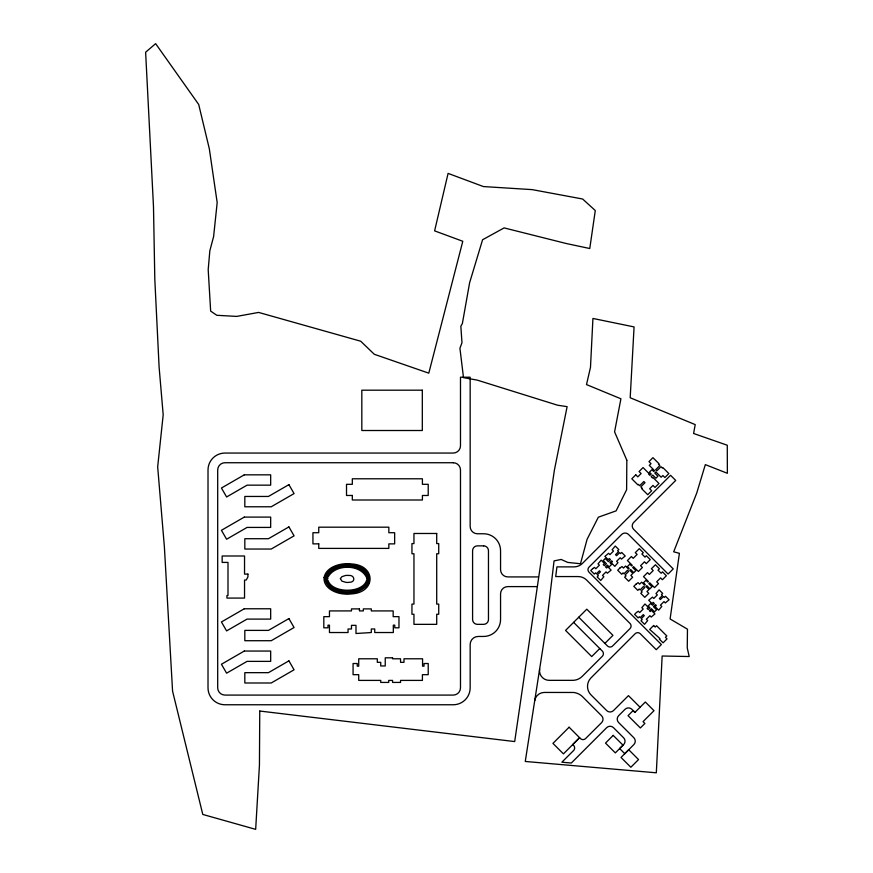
<?xml version="1.0" encoding="UTF-8"?>
<svg xmlns="http://www.w3.org/2000/svg" width="873" height="873" viewBox="0 0 873 873"><rect width="100%" height="100%" fill="white"/><g stroke="black" fill="none" stroke-linecap="round" stroke-linejoin="round"><path stroke-width="1.31" d="M327.833 578.821L327.888 578.144M326.873 578.755L327.211 576.726A8.392 8.392 0 0 1 327.713 575.493C335.625 560.979 371.167 564.842 367.096 581.931M366.638 580.185C362.786 593.575 332.133 593.52 328.019 580.392M328.172 576.9C335.428 563.882 360.429 563.903 366.671 577.773M366.976 582.193C361.007 594.753 331.02 593.76 327.222 581.134A7.322 7.322 0 0 1 326.862 578.908M599.762 648.519L591.708 656.572L565.562 630.415L586.787 609.19L612.944 635.337L604.891 643.39M634.955 712.39L645.322 702.012L653.997 710.687L643.041 721.633L644.874 723.466L640.367 727.962L628.047 715.653L633.121 710.567L634.955 712.39L631.866 709.312A4.845 4.845 0 0 0 625.024 709.312L618.641 715.696A4.845 4.845 0 0 0 618.641 722.549L633.831 737.74A4.845 4.845 0 0 1 633.853 744.571L624.795 753.694L619.644 748.543L623.606 744.625A4.845 4.845 0 0 0 623.606 737.772L613.501 727.678A4.845 4.845 0 0 0 606.659 727.678L571.313 763.024L561.863 762.205L573.583 750.529A3.634 3.634 0 0 0 573.594 745.389L572.743 744.538L579.596 737.707L580.447 738.558A3.634 3.634 0 0 0 585.587 738.569L601.595 722.626A4.845 4.845 0 0 0 601.595 715.773L582.215 696.381A15.081 15.081 0 0 0 573.659 692.475L544.294 692.442A9.679 9.679 0 0 0 534.723 700.637M538.183 576.922L507.824 576.922A7.257 7.257 0 0 1 500.556 569.654L500.556 550.699A16.936 16.936 0 0 0 483.62 533.763L477.422 533.763A7.257 7.257 0 0 1 470.165 526.506L470.165 377.212L460.486 377.212L460.486 445.797A7.257 7.257 0 0 1 453.229 453.054L224.95 453.054A16.936 16.936 0 0 0 208.014 470.001L208.014 687.826A16.936 16.936 0 0 0 224.95 704.762L453.229 704.762A16.936 16.936 0 0 0 470.165 687.826L470.165 644.514A8.064 8.064 0 0 1 478.229 636.45L483.62 636.45A16.936 16.936 0 0 0 500.556 619.503L500.556 593.858A7.257 7.257 0 0 1 507.824 586.601L536.775 586.601M578.744 617.233L607.488 645.987A3.634 3.634 0 0 0 612.628 645.987L630.011 628.593A3.634 3.634 0 0 0 630.011 623.453L586.667 580.109A12.102 12.102 0 0 0 578.112 576.562L555.708 576.562L556.941 566.883L573.965 566.883A12.102 12.102 0 0 0 582.52 563.336L670.562 475.294L675.702 480.423L633.645 522.48A4.845 4.845 0 0 0 633.645 529.322L673.225 568.901L668.085 574.03L628.516 534.462A4.845 4.845 0 0 0 621.663 534.462L589.046 567.079A3.634 3.634 0 0 0 589.046 572.219L661.374 644.547L656.245 649.687L640.28 633.722A3.634 3.634 0 0 0 635.151 633.722L591.043 677.83A12.102 12.102 0 0 0 591.043 694.941L606.659 710.567A4.845 4.845 0 0 0 613.501 710.567L628.451 695.628L640.084 707.261M573.605 622.373L602.359 651.116A3.634 3.634 0 0 1 602.359 656.245L582.356 676.248A13.532 13.532 0 0 1 572.088 680.34L549.182 680.34A9.679 9.679 0 0 1 539.623 669.176M368.22 576.104C365.143 564.471 336.596 561.634 328.248 572.917A12.571 12.571 0 0 0 327.964 573.266L327.495 573.932A10.891 10.891 0 0 0 327.08 574.62L326.971 574.805A9.854 9.854 0 0 0 326.611 575.558L326.338 576.278A8.348 8.348 0 0 0 325.902 578.635L325.902 578.843A8.293 8.293 0 0 0 326.284 581.396C333.715 596.052 359.698 596.019 368.013 582.236A8.424 8.424 0 0 0 368.242 576.093M366.736 578.253L366.78 578.81M247.921 574.107L247.921 576.933L246.23 580.032L244.538 580.032L244.538 598.081L226.947 598.081L226.947 595.506L227.995 595.506L227.995 562.408L222.157 562.408L222.157 555.992L244.538 555.992L244.538 574.107L247.921 574.107M324.931 578.843C328.957 597.23 359.894 597.819 368.777 582.891C373.502 559.92 327.877 558.327 324.931 578.843M259.75 711.037L259.445 765.043L255.669 829.35L202.787 814.444L172.57 691.132L164.408 547.207L157.675 466.869L163.186 414.806L159.104 367.031L154.816 279.447L153.484 206.563L145.627 52.227L155.634 43.65L198.706 104.487L209.324 148.792L217.181 202.591L213.612 236.583L209.836 250.769L208.2 269.648L210.655 311.094L216.777 315.284L236.681 316.408L258.626 312.425L360.702 341.212L374.288 354.274L428.796 373.164L462.788 241.275L434.612 230.865L448.089 173.389L483.402 186.56L532.203 189.627L582.629 199.011L595.288 210.546L589.766 248.521L566.293 243.523L504.125 227.908L482.583 239.748L469.619 282.721L462.374 323.545L460.846 326.207L461.97 342.74L459.929 348.251L463.498 377.649L477.182 380.104L557.618 405.214L567.112 406.643L554.355 470.34L514.688 741.57L259.75 711.037M626.825 460.235L626.618 489.731L616.109 510.869L598.343 517.198L587.114 539.241L580.48 563.74L567.723 562.419L561.186 559.451L554.06 560.903L546.083 627.643L525.262 761.463L656.321 772.801L662.149 656.016L689.201 656.529L687.258 647.952L687.466 629.171L670.104 618.968L679.401 553.329L673.683 551.801L696.752 493.005L705.329 464.622L727.373 473.297L727.274 445.23L693.588 433.488L695.214 424.605L630.197 397.761L634.071 326.917L592.931 318.449L590.486 367.337L586.503 384.589L620.91 398.786L614.581 431.851L626.825 460.235M324.058 577.544C323.228 587.594 334.534 593.051 343.056 593.902A35.531 35.531 0 0 0 351.557 593.902C376.241 592.494 376.241 565.322 351.557 563.925A35.531 35.531 0 0 0 343.056 563.925C335.199 564.875 325.705 568.912 324.058 577.544M340.383 578.592L341.91 581.134L346.046 582.378A13.499 13.499 0 0 0 349.222 582.302C355.998 582.553 354.831 574.63 348.567 575.449A13.499 13.499 0 0 0 345.392 575.525L341.91 576.693L340.383 578.592M613.195 735.372L605.513 743.087L615.323 752.897L623.027 745.193L613.195 735.372M628.724 749.732L621.03 757.448L630.841 767.258L638.545 759.565L628.724 749.732M635.773 474.836L631.812 478.797L637.857 484.842L638.338 484.362L639.68 485.704L643.848 481.536L644.983 482.682L640.826 486.839L642.157 488.182L641.677 488.662L647.722 494.718L651.684 490.746L649.665 488.727L652.971 485.421L654.99 487.44L658.962 483.478L652.917 477.433L652.426 477.913L651.171 476.658L652.753 475.076L655.896 478.218L657.915 476.189L654.783 473.057L655.874 471.955L661.156 477.225L662.869 475.523L664.888 477.542L668.86 473.581L662.803 467.535L662.323 468.015L660.981 466.684L656.823 470.842L655.678 469.707L659.846 465.538L658.504 464.196L658.984 463.716L652.939 457.67L648.977 461.631L651.007 463.661L649.294 465.364L654.564 470.645L653.713 471.496L651.913 469.707L649.403 472.217L651.203 474.006L649.861 475.349L648.606 474.094L649.086 473.613L643.041 467.568L639.08 471.529L641.109 473.548L637.803 476.865L635.773 474.836M592.658 568.639L590.77 570.527L594.327 574.074L595.495 572.906L596.412 573.823L599.435 570.8L600.46 571.826L597.438 574.849L598.343 575.754L597.176 576.933L600.722 580.48L603.854 576.758L602.512 575.416L606.048 571.88L607.39 573.223L611.111 570.102L607.815 566.806L606.648 567.974L605.556 566.893L607.346 565.104L609.136 566.904L611.646 564.395L609.856 562.594L611.635 560.815L612.464 561.645L611.296 562.812L614.843 566.359L617.964 562.638L616.622 561.295L620.157 557.76L621.5 559.102L625.221 555.981L621.674 552.434L620.507 553.602L619.59 552.685L616.567 555.708L615.541 554.682L618.564 551.66L617.648 550.743L618.826 549.575L615.269 546.029L612.148 549.75L613.49 551.092L609.954 554.628L608.612 553.286L604.891 556.407L608.186 559.702L609.354 558.534L610.434 559.615L608.416 561.645L605.273 558.502L603.254 560.531L606.386 563.663L604.367 565.693L603.276 564.613L604.443 563.434L601.159 560.15L598.027 563.871L599.369 565.202L595.833 568.738L594.491 567.406L592.658 568.639M619.863 568.072L617.691 570.244L621.707 574.248L623.071 572.874L623.988 573.79L627.545 570.222L628.691 571.368L625.123 574.936L626.039 575.842L624.664 577.217L628.68 581.222L632.663 577.228L630.852 575.416L632.881 573.386L629.859 570.364L630.688 569.545L633.82 572.677L635.85 570.658L632.707 567.515L633.569 566.664L638.403 571.499L642.397 567.505L640.586 565.693L644.46 561.808L646.271 563.62L650.265 559.637L646.38 555.752L645.016 557.127L641.917 554.028L643.292 552.664L639.287 548.648L635.293 552.642L637.104 554.453L633.22 558.338L631.408 556.527L627.425 560.521L632.259 565.344L631.637 565.966L629.848 564.165L627.338 566.675L629.127 568.476L628.549 569.054L625.526 566.031L623.497 568.061L621.991 566.544L619.863 568.072M635.981 584.19L633.809 586.35L637.814 590.355L639.189 588.991L640.095 589.908L643.663 586.34L644.798 587.474L641.24 591.043L642.146 591.959L640.782 593.324L644.787 597.328L648.781 593.345L646.969 591.534L648.999 589.504L645.976 586.481L646.795 585.652L649.938 588.795L651.956 586.765L648.825 583.633L649.676 582.771L654.51 587.605L658.504 583.611L656.692 581.8L660.577 577.926L662.389 579.737L666.372 575.744L662.498 571.87L661.134 573.234L658.035 570.145L659.399 568.77L655.394 564.766L651.4 568.76L653.211 570.571L649.337 574.445L647.526 572.633L643.532 576.627L648.366 581.462L647.755 582.073L645.955 580.283L643.445 582.793L645.245 584.583L644.656 585.172L641.633 582.149L639.614 584.168L638.098 582.662L635.981 584.19M636.493 612.475L634.606 614.363L638.163 617.909L639.331 616.742L640.236 617.648L643.259 614.625L644.285 615.661L641.262 618.684L642.179 619.59L641.011 620.758L644.558 624.315L647.679 620.594L646.347 619.252L649.883 615.716L651.214 617.058L654.936 613.926L651.389 610.38L650.221 611.547L649.392 610.718L651.422 608.699L654.554 611.831L656.583 609.812L653.44 606.67L655.47 604.651L656.3 605.48L655.121 606.648L658.679 610.194L661.799 606.473L660.457 605.131L663.993 601.595L665.335 602.937L669.056 599.816L665.51 596.259L664.342 597.438L663.425 596.521L660.403 599.544L659.377 598.518L662.4 595.495L661.483 594.578L662.651 593.411L659.104 589.864L655.983 593.585L657.325 594.928L653.79 598.463L652.447 597.121L648.726 600.242L652.022 603.538L653.19 602.37L654.27 603.45L652.491 605.229L650.691 603.439L648.181 605.949L649.981 607.739L648.192 609.529L647.111 608.437L648.279 607.27L644.983 603.974L641.862 607.695L643.205 609.038L639.669 612.573L638.327 611.231L636.493 612.475M653.626 625.505L649.698 629.444L659.944 638.556L659.377 639.134L663.087 642.834L667.027 638.905L665.455 637.334L666.819 635.959L656.561 625.712L655.197 627.076L653.626 625.505M569.109 727.22L552.947 743.392L563.434 753.868L579.596 737.707L569.109 727.22M244.287 474.836L221.436 488.029L226.598 496.977L247.059 485.159L270.674 485.159L270.674 474.836L244.287 474.836M288.908 484.646L268.447 496.453L244.822 496.453L244.822 506.776L271.219 506.776L294.07 493.583L288.908 484.646M244.287 517.1L221.436 530.293L226.598 539.241L247.059 527.423L270.674 527.423L270.674 517.1L244.287 517.1M288.908 526.91L268.447 538.717L244.822 538.717L244.822 549.041L271.219 549.041L294.07 535.847L288.908 526.91M244.287 608.776L221.436 621.969L226.598 630.917L247.059 619.099L270.674 619.099L270.674 608.776L244.287 608.776M288.908 618.586L268.447 630.393L244.822 630.393L244.822 640.717L271.219 640.717L294.07 627.523L288.908 618.586M244.287 651.051L221.436 664.244L226.598 673.181L247.059 661.374L270.674 661.374L270.674 651.051L244.287 651.051M288.908 660.85L268.447 672.668L244.822 672.668L244.822 682.992L271.219 682.992L294.07 669.798L288.908 660.85M352.321 495.449L346.516 495.482L346.516 484.319L352.321 484.319L352.321 478.786L422.412 478.786L422.412 484.319L428.217 484.319L428.217 495.482L422.412 495.482L422.412 500L352.321 500L352.321 495.449M318.754 543.846L312.938 543.879L312.938 532.716L318.754 532.716L318.754 527.183L388.845 527.183L388.845 532.716L394.651 532.716L394.651 543.879L388.845 543.879L388.845 548.397L318.754 548.397L318.754 543.846M422.314 390.187L361.826 390.187L361.826 430.509L422.314 430.509L422.314 390.187M453.229 462.734L224.95 462.734A7.257 7.257 0 0 0 217.693 470.001L217.693 687.826A7.257 7.257 0 0 0 224.95 695.083L453.229 695.083A7.257 7.257 0 0 0 460.486 687.826L460.486 470.001A7.257 7.257 0 0 0 453.229 462.734M436.707 533.479L413.955 533.479L413.955 543.584L411.947 543.584L411.947 553.744L413.955 553.744L413.955 604.083L411.947 604.083L411.947 614.243L413.955 614.243L413.955 624.348L436.707 624.348L436.707 614.243L438.726 614.243L438.726 604.083L436.707 604.083L436.707 553.744L438.726 553.744L438.726 543.584L436.707 543.584L436.707 533.479M483.62 545.865L477.422 545.865A4.845 4.845 0 0 0 472.588 550.699L472.588 619.503A4.845 4.845 0 0 0 477.422 624.348L483.62 624.348A4.845 4.845 0 0 0 488.465 619.503L488.465 550.699A4.845 4.845 0 0 0 483.62 545.865M359.469 608.896L351.481 608.896L351.481 610.914L329.459 610.914L329.459 616.654L323.818 616.654L323.818 627.818L328.008 627.818L328.008 625.155L329.459 625.155L329.459 632.532L348.054 632.532L348.054 628.986L351.481 628.986L351.481 625.352L355.988 625.352L355.988 633.503L371.298 632.532L371.298 628.986L374.735 628.986L374.735 632.532L393.319 632.532L393.319 625.155L394.771 625.155L394.771 627.818L398.972 627.818L398.972 616.654L393.166 616.654L393.166 610.914L371.298 610.914L371.298 608.896L363.321 608.896L363.321 610.914L359.469 610.914L359.469 608.896M392.566 657.816L385.244 657.816L385.244 665.968L380.737 665.968L380.737 662.334L377.311 662.334L377.311 658.788L358.716 658.788L358.716 666.164L357.264 666.164L357.264 663.513L353.074 663.513L353.074 674.676L358.716 674.676L358.716 680.405L380.737 680.405L380.737 682.424L388.725 682.424L388.725 680.405L392.566 680.405L392.566 682.424L400.554 682.424L400.554 680.405L422.412 680.405L422.412 674.676L428.217 674.676L428.217 663.513L424.027 663.513L424.027 666.164L422.576 666.164L422.576 658.788L403.981 658.788L403.981 662.334L400.554 662.334L400.554 658.788L392.566 658.788L392.566 657.816"/></g></svg>
